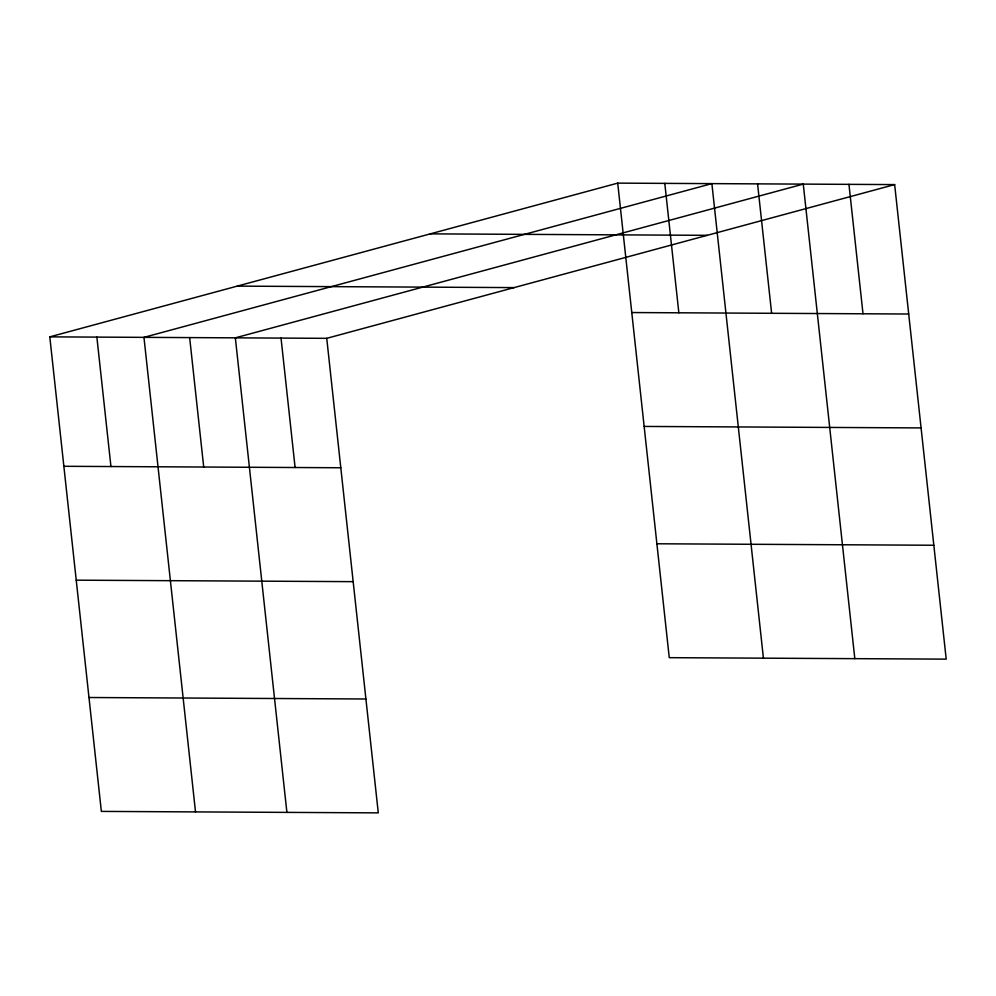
<?xml version="1.0" encoding="UTF-8"?>
<svg xmlns="http://www.w3.org/2000/svg" width="996" height="996" viewBox="0 0 996 996"><rect width="100%" height="100%" fill="white"/><g stroke="black" fill="none" stroke-linecap="round" stroke-linejoin="round"><path stroke-width="1.49" d="M894.645 184.596L326.738 338.329L378.281 812.873L101.355 811.404L49.8 336.86L617.719 183.127L894.645 184.596L946.2 659.14L669.262 657.671L617.719 183.127M430.297 233.861L707.235 235.33M237.21 286.126L514.148 287.607M631.775 312.545L908.713 314.026M49.8 336.86L326.738 338.329M644.151 426.437L921.076 427.919M63.856 466.29L340.794 467.759M656.899 543.779L933.825 545.248M76.231 580.17L353.169 581.652M88.98 697.511L365.918 698.993M848.953 184.36L863.009 313.777M854.817 658.655L803.262 184.111L235.342 337.843L286.898 812.387M757.57 183.874L771.626 313.292M763.422 658.169L711.879 183.625L143.959 337.358L195.515 811.902M664.793 183.376L678.849 312.806M281.034 338.092L295.102 467.522M189.651 337.607L203.707 467.024M96.873 337.109L110.942 466.539"/></g></svg>
